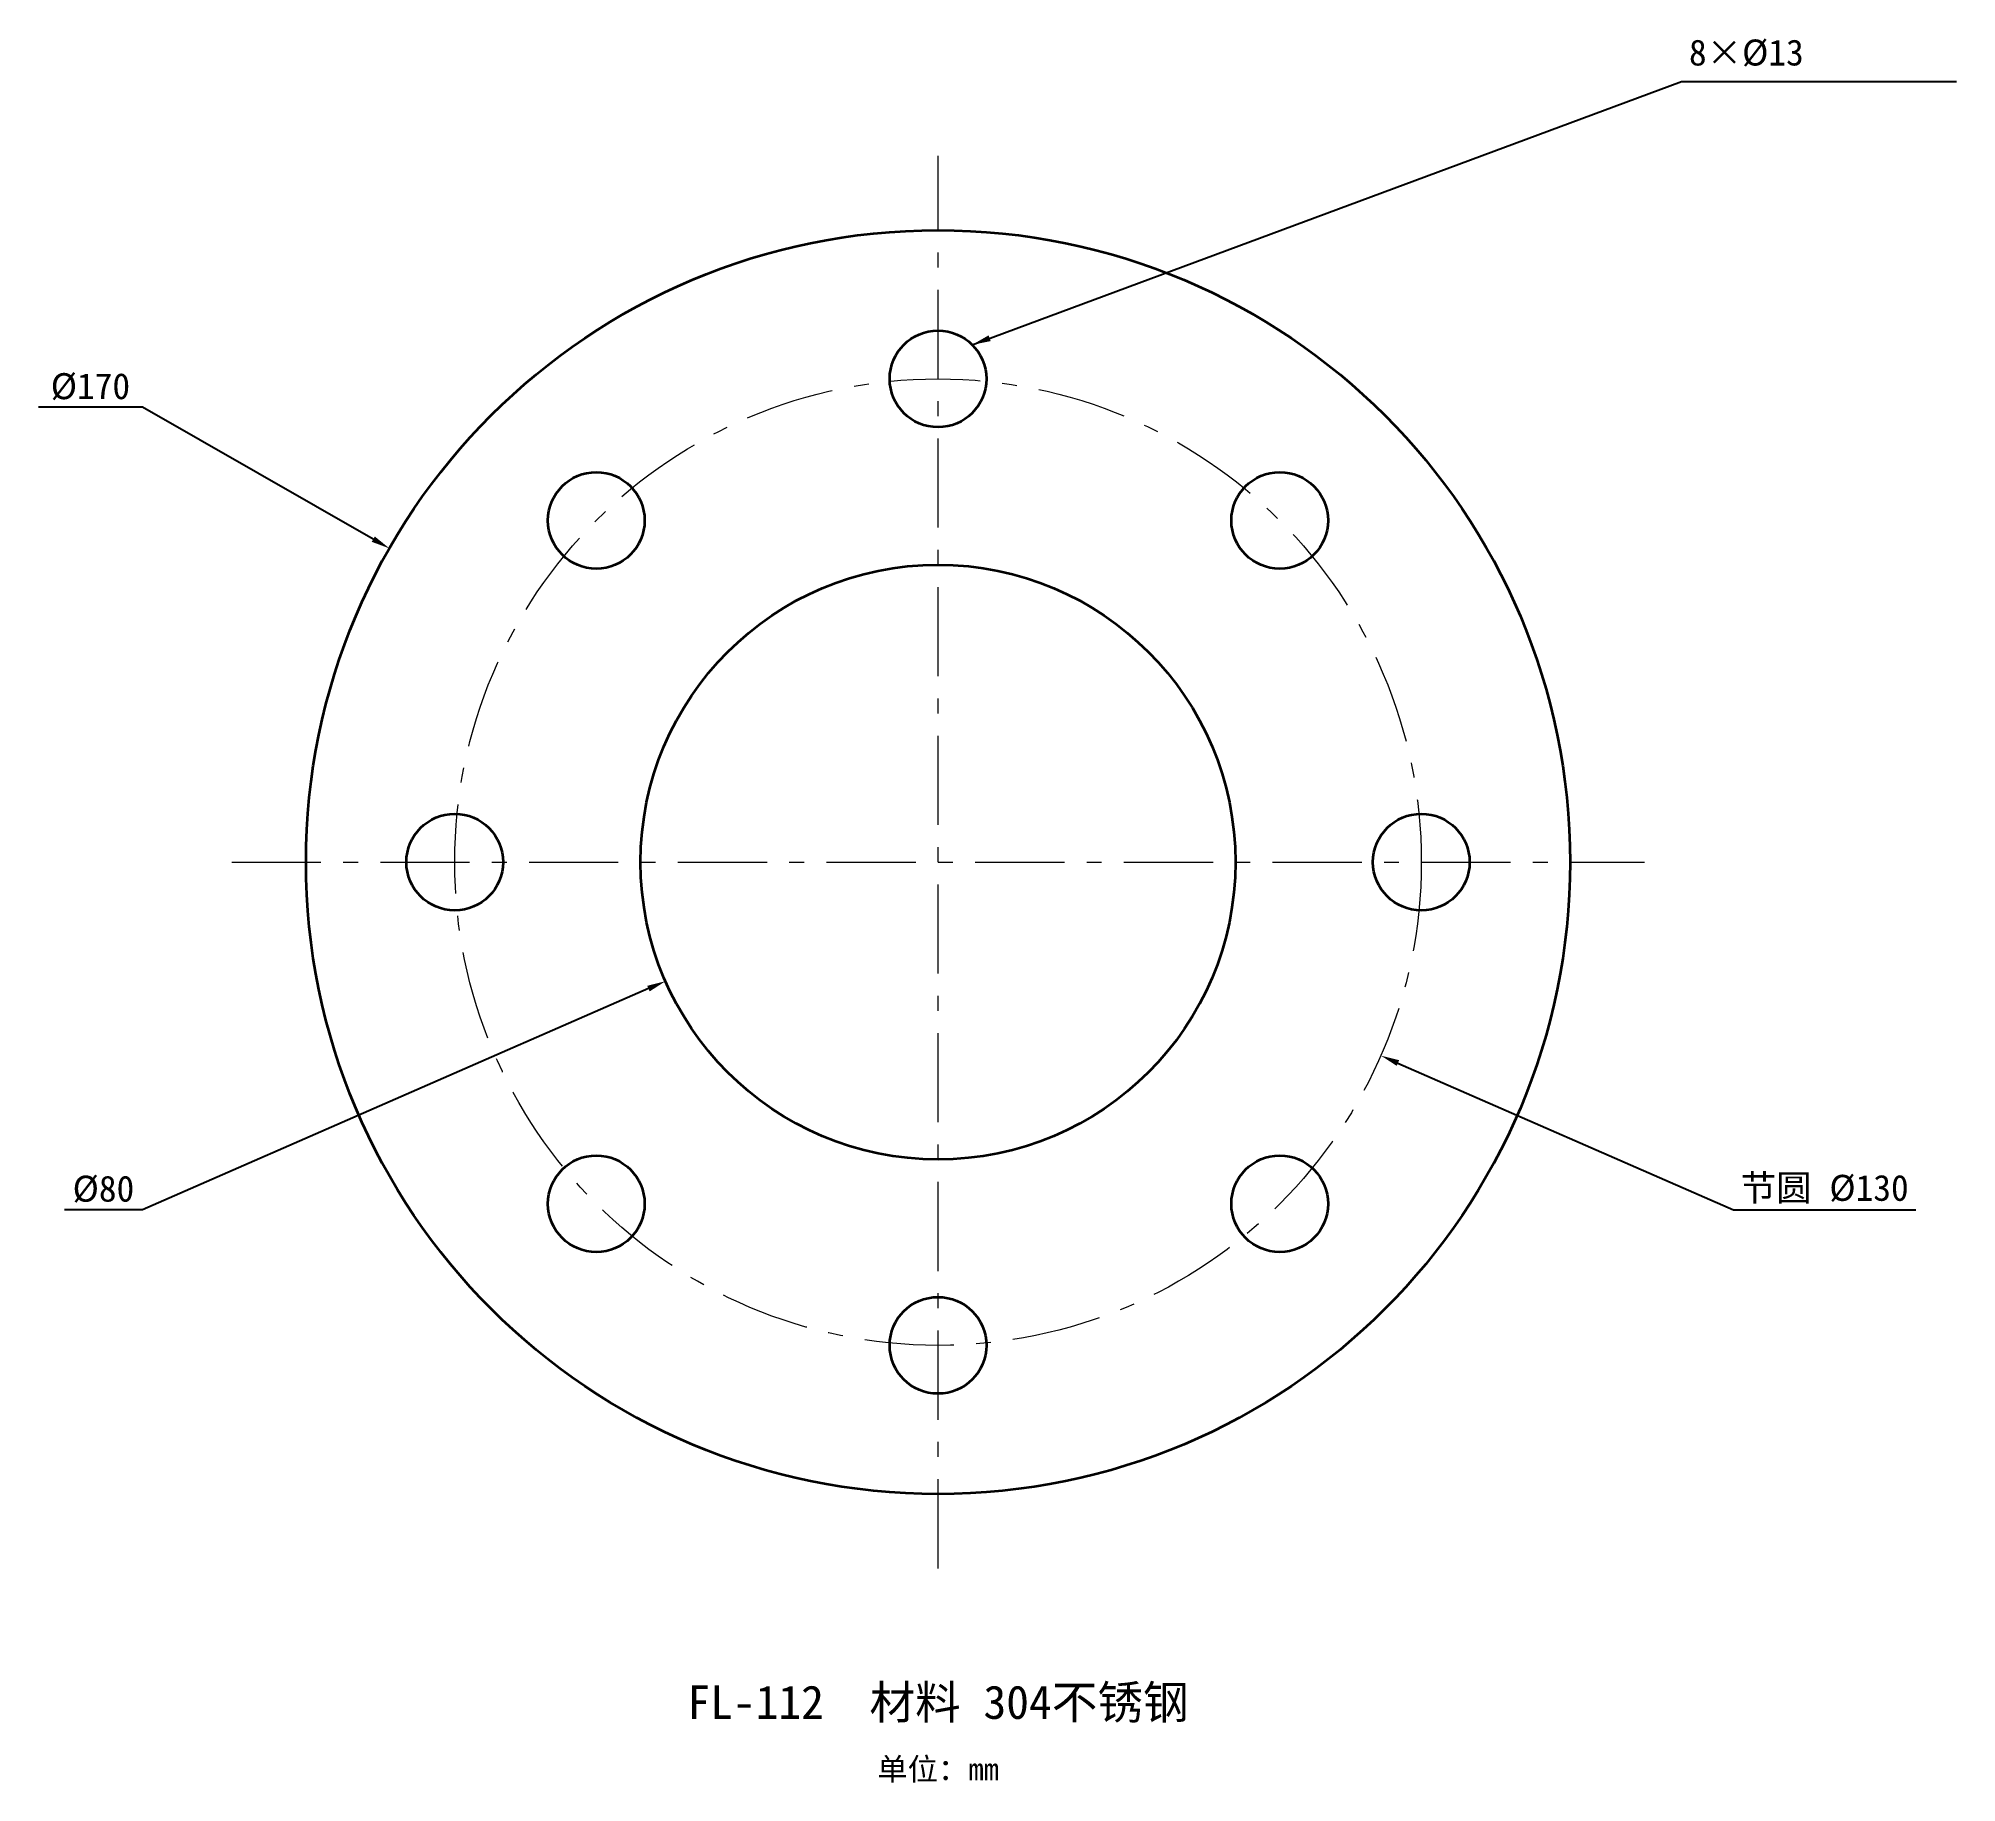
# Model space of a CAD drawing. Header units: millimetres. Extents: x -121 to 137, y -124 to 111.
import ezdxf
from ezdxf.enums import TextEntityAlignment as Align

# ---------------------------------------------------------------- set-up
doc = ezdxf.new("R2010")
doc.units = ezdxf.units.MM
doc.linetypes.add('CENTER', pattern=[20, 12, -3, 2, -3])
for name, color, linetype, lineweight in [('BOLT_HOLES', 7, 'CONTINUOUS', 35), ('BORE', 7, 'CONTINUOUS', 35), ('CENTER', 7, 'CENTER', 18), ('DIMENSIONS', 7, 'CONTINUOUS', 18), ('NOTES', 7, 'CONTINUOUS', 25), ('OUTLINE', 7, 'CONTINUOUS', 35)]:
    doc.layers.add(name, color=color, linetype=linetype, lineweight=lineweight)
doc.styles.add('CN', font='simsun.ttc')
doc.dimstyles.new('FLANGE_DIM', dxfattribs={"dimtxt": 3.5, "dimasz": 2.5, "dimexe": 1.25, "dimexo": 0.625, "dimgap": 1, "dimtad": 1, "dimtih": 1, "dimtoh": 1, "dimdec": 0, "dimtxsty": 'CN', "dimcen": 0, "dimclrd": 7, "dimclre": 7, "dimclrt": 7, "dimazin": 3, "dimtfac": 1, "dimtofl": 0, "dimtmove": 1, "dimatfit": 3})

msp = doc.modelspace()

# ---------------------------------------------------------------- linework, layer by layer
at = {"layer": 'BOLT_HOLES'}
for centre in [(0, 65), (-45.96, 45.96), (45.96, 45.96), (-65, 0), (65, 0), (-45.96, -45.96), (45.96, -45.96), (0, -65)]:
    msp.add_circle(centre, 6.5, dxfattribs=at)
at = {"layer": 'BORE'}
msp.add_circle((0, 0), 40, dxfattribs=at)
at = {"layer": 'CENTER', "linetype": 'CENTER'}
for p, q in [((0, -95), (0, 95)), ((-95, 0), (95, 0))]:
    msp.add_line(p, q, dxfattribs=at)
msp.add_circle((0, 0), 65, dxfattribs=at)
at = {"layer": 'OUTLINE'}
msp.add_circle((0, 0), 85, dxfattribs=at)

# ---------------------------------------------------------------- texts
at = {"layer": 'DIMENSIONS', "insert": (101, 107), "char_height": 3.5, "attachment_point": 7, "style": 'CN'}
msp.add_mtext('8×Ø13', dxfattribs=at)
at = {"layer": 'NOTES', "style": 'CN'}
for s, height, p in [('FL-112  材料 304不锈钢', 4.5, (0, -113)), ('单位：mm', 3, (0, -122))]:
    msp.add_text(s, height=height, dxfattribs=at).set_placement(p, align=Align.MIDDLE_CENTER)

# ---------------------------------------------------------------- dimensions: what is measured, and where the dimension line sits
at = {"layer": 'DIMENSIONS'}
for radius, location in [(85, (-107, 61.2)), (40, (-107, -46.75))]:
    msp.add_diameter_dim(center=(0, 0), radius=radius, location=location, dimstyle='FLANGE_DIM', dxfattribs=at).render()
msp.add_diameter_dim(center=(0, 0), radius=65, location=(107, -46.75), text='节圆 <>', dimstyle='FLANGE_DIM', dxfattribs=at).render()

# ---------------------------------------------------------------- leaders
msp.add_leader([(4.6, 69.6), (100, 105), (137, 105)], dimstyle='FLANGE_DIM', dxfattribs=at)

doc.saveas('drawing.dxf')
